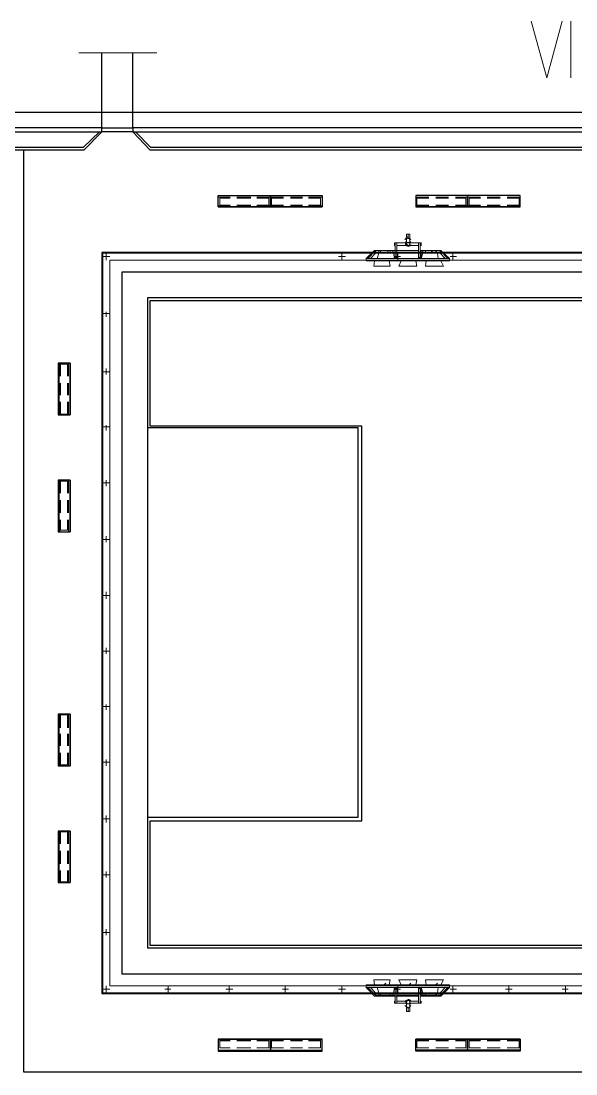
# Model space of a CAD drawing. Header units: millimetres. Extents: x 3240 to 3412, y 1366 to 1426.
# Drawn here: x 3311.437 to 3313.57, y 1410.349 to 1414.399 of the extents above; entities that cross this region are included whole.
import ezdxf

# ---------------------------------------------------------------- set-up
doc = ezdxf.new("R2010")
doc.units = ezdxf.units.MM

msp = doc.modelspace()

# ---------------------------------------------------------------- linework, layer by layer
at = {"color": 7, "linetype": 'Continuous', "lineweight": 5, "true_color": 0x000007}
for points in [[(3313.3982, 1414.3994), (3313.4578, 1414.1811), (3313.5173, 1414.3994)], [(3313.5504, 1414.3994), (3313.5504, 1414.1811), (3313.5504, 1414.1811)], [(3311.6583, 1414.277), (3311.9594, 1414.277), (3311.9594, 1414.277)], [(3312.1942, 1413.7213), (3312.2405, 1413.7213), (3312.2405, 1413.7213)], [(3312.2405, 1413.6915), (3312.2008, 1413.6915), (3312.2008, 1413.718), (3312.2405, 1413.718)], [(3312.267, 1413.7213), (3312.3199, 1413.7213), (3312.3199, 1413.7213)], [(3312.267, 1413.718), (3312.3199, 1413.718), (3312.3199, 1413.718)], [(3312.3431, 1413.7213), (3312.396, 1413.7213), (3312.396, 1413.7213)], [(3312.3894, 1413.718), (3312.3894, 1413.6915), (3312.3431, 1413.6915)], [(3312.3431, 1413.718), (3312.3894, 1413.718), (3312.3894, 1413.718)], [(3312.396, 1413.7213), (3312.4456, 1413.7213), (3312.4456, 1413.7213)], [(3312.4456, 1413.6915), (3312.3993, 1413.6915), (3312.3993, 1413.718), (3312.4456, 1413.718)], [(3312.4721, 1413.7213), (3312.5184, 1413.7213), (3312.5184, 1413.7213)], [(3312.4721, 1413.718), (3312.5184, 1413.718), (3312.5184, 1413.718)], [(3312.5415, 1413.7213), (3312.5945, 1413.7213), (3312.5945, 1413.7213)], [(3312.5878, 1413.718), (3312.5878, 1413.6915), (3312.5415, 1413.6915)], [(3312.5415, 1413.718), (3312.5878, 1413.718), (3312.5878, 1413.718)], [(3313.0046, 1413.7213), (3312.955, 1413.7213), (3312.955, 1413.7213)], [(3312.9583, 1413.718), (3312.9583, 1413.6915), (3313.0046, 1413.6915)], [(3313.0046, 1413.718), (3312.9583, 1413.718), (3312.9583, 1413.718)], [(3313.0807, 1413.7213), (3313.0311, 1413.7213), (3313.0311, 1413.7213)], [(3313.0807, 1413.718), (3313.0311, 1413.718), (3313.0311, 1413.718)], [(3313.1535, 1413.7213), (3313.1072, 1413.7213), (3313.1072, 1413.7213)], [(3313.1072, 1413.6915), (3313.1469, 1413.6915), (3313.1469, 1413.718), (3313.1072, 1413.718)], [(3313.2031, 1413.7213), (3313.1535, 1413.7213), (3313.1535, 1413.7213)], [(3313.1601, 1413.718), (3313.1601, 1413.6915), (3313.2031, 1413.6915)], [(3313.2031, 1413.718), (3313.1601, 1413.718), (3313.1601, 1413.718)], [(3313.2792, 1413.7213), (3313.2295, 1413.7213), (3313.2295, 1413.7213)], [(3313.2792, 1413.718), (3313.2295, 1413.718), (3313.2295, 1413.718)], [(3313.3552, 1413.7213), (3313.3056, 1413.7213), (3313.3056, 1413.7213)], [(3313.3056, 1413.6915), (3313.3519, 1413.6915), (3313.3519, 1413.718), (3313.3056, 1413.718)], [(3312.2405, 1413.6882), (3312.1942, 1413.6882), (3312.1942, 1413.6882)], [(3312.3199, 1413.6915), (3312.267, 1413.6915), (3312.267, 1413.6915)], [(3312.3199, 1413.6882), (3312.267, 1413.6882), (3312.267, 1413.6882)], [(3312.396, 1413.6882), (3312.3431, 1413.6882), (3312.3431, 1413.6882)], [(3312.4456, 1413.6882), (3312.396, 1413.6882), (3312.396, 1413.6882)], [(3312.5184, 1413.6915), (3312.4721, 1413.6915), (3312.4721, 1413.6915)], [(3312.5184, 1413.6882), (3312.4721, 1413.6882), (3312.4721, 1413.6882)], [(3312.5945, 1413.6882), (3312.5415, 1413.6882), (3312.5415, 1413.6882)], [(3312.955, 1413.6882), (3313.0046, 1413.6882), (3313.0046, 1413.6882)], [(3313.0311, 1413.6915), (3313.0807, 1413.6915), (3313.0807, 1413.6915)], [(3313.0311, 1413.6882), (3313.0807, 1413.6882), (3313.0807, 1413.6882)], [(3313.1072, 1413.6882), (3313.1535, 1413.6882), (3313.1535, 1413.6882)], [(3313.1535, 1413.6882), (3313.2031, 1413.6882), (3313.2031, 1413.6882)], [(3313.2295, 1413.6915), (3313.2792, 1413.6915), (3313.2792, 1413.6915)], [(3313.2295, 1413.6882), (3313.2792, 1413.6882), (3313.2792, 1413.6882)], [(3313.3056, 1413.6882), (3313.3552, 1413.6882), (3313.3552, 1413.6882)], [(3311.751, 1413.4931), (3311.7774, 1413.4931), (3311.7774, 1413.4931)], [(3311.7642, 1413.5063), (3311.7642, 1413.4798), (3311.7642, 1413.4798)], [(3311.7642, 1413.4931), (3311.7642, 1413.4964), (3311.7642, 1413.4964)], [(3312.6573, 1413.4931), (3312.6838, 1413.4931), (3312.6838, 1413.4931)], [(3312.6705, 1413.5063), (3312.6705, 1413.4798), (3312.6705, 1413.4798)], [(3312.8723, 1413.4931), (3312.8955, 1413.4931), (3312.8955, 1413.4931)], [(3312.8855, 1413.5063), (3312.8855, 1413.4798), (3312.8855, 1413.4798)], [(3312.8855, 1413.4931), (3312.8855, 1413.4964), (3312.8855, 1413.4964)], [(3313.0873, 1413.4931), (3313.1105, 1413.4931), (3313.1105, 1413.4931)], [(3313.0972, 1413.5063), (3313.0972, 1413.4798), (3313.0972, 1413.4798)], [(3311.7774, 1413.2747), (3311.751, 1413.2747), (3311.751, 1413.2747)], [(3311.7642, 1413.2814), (3311.7642, 1413.2615), (3311.7642, 1413.2615)], [(3311.5856, 1413.0829), (3311.5856, 1413.0333), (3311.5856, 1413.0333)], [(3311.6153, 1413.0333), (3311.6153, 1413.0796), (3311.5889, 1413.0796), (3311.5889, 1413.0333)], [(3311.6187, 1413.0333), (3311.6187, 1413.0829), (3311.6187, 1413.0829)], [(3311.7642, 1413.063), (3311.7642, 1413.0399), (3311.7642, 1413.0399)], [(3311.7774, 1413.0498), (3311.751, 1413.0498), (3311.751, 1413.0498)], [(3311.5856, 1413.0068), (3311.5856, 1412.9605), (3311.5856, 1412.9605)], [(3311.5889, 1413.0068), (3311.5889, 1412.9605), (3311.5889, 1412.9605)], [(3311.6153, 1412.9605), (3311.6153, 1413.0068), (3311.6153, 1413.0068)], [(3311.6187, 1412.9605), (3311.6187, 1413.0068), (3311.6187, 1413.0068)], [(3311.5856, 1412.934), (3311.5856, 1412.8844), (3311.5856, 1412.8844)], [(3311.5889, 1412.8877), (3311.6153, 1412.8877), (3311.6153, 1412.934)], [(3311.5889, 1412.934), (3311.5889, 1412.8877), (3311.5889, 1412.8877)], [(3311.6187, 1412.8844), (3311.6187, 1412.934), (3311.6187, 1412.934)], [(3311.7774, 1412.8381), (3311.751, 1412.8381), (3311.751, 1412.8381)], [(3311.7642, 1412.8447), (3311.7642, 1412.8249), (3311.7642, 1412.8249)], [(3311.5856, 1412.633), (3311.5856, 1412.5834), (3311.5856, 1412.5834)], [(3311.6153, 1412.5834), (3311.6153, 1412.6297), (3311.5889, 1412.6297), (3311.5889, 1412.5834)], [(3311.6187, 1412.5834), (3311.6187, 1412.633), (3311.6187, 1412.633)], [(3311.7774, 1412.6231), (3311.751, 1412.6231), (3311.751, 1412.6231)], [(3311.7642, 1412.633), (3311.7642, 1412.6099), (3311.7642, 1412.6099)], [(3311.5856, 1412.5569), (3311.5856, 1412.5073), (3311.5856, 1412.5073)], [(3311.5889, 1412.5569), (3311.5889, 1412.5073), (3311.5889, 1412.5073)], [(3311.6153, 1412.5073), (3311.6153, 1412.5569), (3311.6153, 1412.5569)], [(3311.6187, 1412.5073), (3311.6187, 1412.5569), (3311.6187, 1412.5569)], [(3311.5856, 1412.4809), (3311.5856, 1412.4346), (3311.5856, 1412.4346)], [(3311.5889, 1412.4412), (3311.6153, 1412.4412), (3311.6153, 1412.4809)], [(3311.5889, 1412.4809), (3311.5889, 1412.4412), (3311.5889, 1412.4412)], [(3311.6187, 1412.4346), (3311.6187, 1412.4809), (3311.6187, 1412.4809)], [(3311.7642, 1412.418), (3311.7642, 1412.3949), (3311.7642, 1412.3949)], [(3311.7774, 1412.4048), (3311.751, 1412.4048), (3311.751, 1412.4048)], [(3311.7642, 1412.4048), (3311.7642, 1412.4081), (3311.7642, 1412.4081)], [(3311.7774, 1412.1898), (3311.751, 1412.1898), (3311.751, 1412.1898)], [(3311.7642, 1412.203), (3311.7642, 1412.1765), (3311.7642, 1412.1765)], [(3311.7774, 1411.9748), (3311.751, 1411.9748), (3311.751, 1411.9748)], [(3311.7642, 1411.988), (3311.7642, 1411.9648), (3311.7642, 1411.9648)], [(3311.7642, 1411.7697), (3311.7642, 1411.7498), (3311.7642, 1411.7498)], [(3311.7642, 1411.7697), (3311.7642, 1411.7498), (3311.7642, 1411.7498)], [(3311.5856, 1411.7333), (3311.5856, 1411.6804), (3311.5856, 1411.6804)], [(3311.6153, 1411.6804), (3311.6153, 1411.73), (3311.5889, 1411.73), (3311.5889, 1411.6804)], [(3311.6187, 1411.6804), (3311.6187, 1411.7333), (3311.6187, 1411.7333)], [(3311.7774, 1411.7631), (3311.751, 1411.7631), (3311.751, 1411.7631)], [(3311.7774, 1411.7631), (3311.751, 1411.7631), (3311.751, 1411.7631)], [(3311.5856, 1411.6572), (3311.5856, 1411.6109), (3311.5856, 1411.6109)], [(3311.5889, 1411.6572), (3311.5889, 1411.6109), (3311.5889, 1411.6109)], [(3311.6153, 1411.6109), (3311.6153, 1411.6572), (3311.6153, 1411.6572)], [(3311.6187, 1411.6109), (3311.6187, 1411.6572), (3311.6187, 1411.6572)], [(3311.5856, 1411.5845), (3311.5856, 1411.5348), (3311.5856, 1411.5348)], [(3311.5889, 1411.5381), (3311.6153, 1411.5381), (3311.6153, 1411.5845)], [(3311.5889, 1411.5845), (3311.5889, 1411.5381), (3311.5889, 1411.5381)], [(3311.6187, 1411.5348), (3311.6187, 1411.5845), (3311.6187, 1411.5845)], [(3311.7774, 1411.5481), (3311.751, 1411.5481), (3311.751, 1411.5481)], [(3311.7642, 1411.558), (3311.7642, 1411.5348), (3311.7642, 1411.5348)], [(3311.7774, 1411.3298), (3311.751, 1411.3298), (3311.751, 1411.3298)], [(3311.7642, 1411.343), (3311.7642, 1411.3165), (3311.7642, 1411.3165)], [(3311.5856, 1411.2834), (3311.5856, 1411.2338), (3311.5856, 1411.2338)], [(3311.6153, 1411.2338), (3311.6153, 1411.2801), (3311.5889, 1411.2801), (3311.5889, 1411.2338)], [(3311.6187, 1411.2338), (3311.6187, 1411.2834), (3311.6187, 1411.2834)], [(3311.5856, 1411.2074), (3311.5856, 1411.1577), (3311.5856, 1411.1577)], [(3311.5889, 1411.2074), (3311.5889, 1411.1577), (3311.5889, 1411.1577)], [(3311.6153, 1411.1577), (3311.6153, 1411.2074), (3311.6153, 1411.2074)], [(3311.6187, 1411.1577), (3311.6187, 1411.2074), (3311.6187, 1411.2074)], [(3311.5856, 1411.1313), (3311.5856, 1411.085), (3311.5856, 1411.085)], [(3311.5889, 1411.0883), (3311.6153, 1411.0883), (3311.6153, 1411.1313)], [(3311.5889, 1411.1313), (3311.5889, 1411.0883), (3311.5889, 1411.0883)], [(3311.6187, 1411.085), (3311.6187, 1411.1313), (3311.6187, 1411.1313)], [(3311.7642, 1411.128), (3311.7642, 1411.1048), (3311.7642, 1411.1048)], [(3311.7774, 1411.1147), (3311.751, 1411.1147), (3311.751, 1411.1147)], [(3311.7774, 1410.8931), (3311.751, 1410.8931), (3311.751, 1410.8931)], [(3311.7642, 1410.9064), (3311.7642, 1410.8832), (3311.7642, 1410.8832)], [(3311.751, 1410.6748), (3311.7774, 1410.6748), (3311.7774, 1410.6748)], [(3311.7642, 1410.6616), (3311.7642, 1410.688), (3311.7642, 1410.688)], [(3311.9891, 1410.6748), (3312.0123, 1410.6748), (3312.0123, 1410.6748)], [(3312.0024, 1410.6616), (3312.0024, 1410.688), (3312.0024, 1410.688)], [(3312.224, 1410.6748), (3312.2504, 1410.6748), (3312.2504, 1410.6748)], [(3312.2372, 1410.6616), (3312.2372, 1410.688), (3312.2372, 1410.688)], [(3312.4423, 1410.6748), (3312.4654, 1410.6748), (3312.4654, 1410.6748)], [(3312.4522, 1410.6616), (3312.4522, 1410.688), (3312.4522, 1410.688)], [(3312.6573, 1410.6748), (3312.6838, 1410.6748), (3312.6838, 1410.6748)], [(3312.6705, 1410.6616), (3312.6705, 1410.688), (3312.6705, 1410.688)], [(3312.8723, 1410.6748), (3312.8955, 1410.6748), (3312.8955, 1410.6748)], [(3312.8855, 1410.6616), (3312.8855, 1410.688), (3312.8855, 1410.688)], [(3313.0873, 1410.6748), (3313.1105, 1410.6748), (3313.1105, 1410.6748)], [(3313.0972, 1410.6616), (3313.0972, 1410.688), (3313.0972, 1410.688)], [(3313.299, 1410.6748), (3313.3255, 1410.6748), (3313.3255, 1410.6748)], [(3313.3122, 1410.6616), (3313.3122, 1410.688), (3313.3122, 1410.688)], [(3313.5173, 1410.6748), (3313.5405, 1410.6748), (3313.5405, 1410.6748)], [(3313.5306, 1410.6748), (3313.5273, 1410.6748), (3313.5273, 1410.6748)], [(3313.5306, 1410.6616), (3313.5306, 1410.688), (3313.5306, 1410.688)], [(3312.2405, 1410.4796), (3312.1942, 1410.4796), (3312.1942, 1410.4796)], [(3312.2405, 1410.4763), (3312.2008, 1410.4763), (3312.2008, 1410.4499), (3312.2405, 1410.4499)], [(3312.3199, 1410.4796), (3312.267, 1410.4796), (3312.267, 1410.4796)], [(3312.3199, 1410.4763), (3312.267, 1410.4763), (3312.267, 1410.4763)], [(3312.396, 1410.4796), (3312.3431, 1410.4796), (3312.3431, 1410.4796)], [(3312.3894, 1410.4499), (3312.3894, 1410.4763), (3312.3431, 1410.4763)], [(3312.4456, 1410.4796), (3312.396, 1410.4796), (3312.396, 1410.4796)], [(3312.4456, 1410.4763), (3312.3993, 1410.4763), (3312.3993, 1410.4499), (3312.4456, 1410.4499)], [(3312.5184, 1410.4796), (3312.4721, 1410.4796), (3312.4721, 1410.4796)], [(3312.5184, 1410.4763), (3312.4721, 1410.4763), (3312.4721, 1410.4763)], [(3312.5945, 1410.4796), (3312.5415, 1410.4796), (3312.5415, 1410.4796)], [(3312.5878, 1410.4499), (3312.5878, 1410.4763), (3312.5415, 1410.4763)], [(3312.955, 1410.4796), (3313.0046, 1410.4796), (3313.0046, 1410.4796)], [(3312.9583, 1410.4499), (3312.9583, 1410.4763), (3313.0046, 1410.4763)], [(3313.0311, 1410.4796), (3313.0807, 1410.4796), (3313.0807, 1410.4796)], [(3313.0311, 1410.4763), (3313.0807, 1410.4763), (3313.0807, 1410.4763)], [(3313.1072, 1410.4796), (3313.1535, 1410.4796), (3313.1535, 1410.4796)], [(3313.1072, 1410.4763), (3313.1469, 1410.4763), (3313.1469, 1410.4499), (3313.1072, 1410.4499)], [(3313.1535, 1410.4796), (3313.2031, 1410.4796), (3313.2031, 1410.4796)], [(3313.1601, 1410.4499), (3313.1601, 1410.4763), (3313.2031, 1410.4763)], [(3313.2295, 1410.4796), (3313.2792, 1410.4796), (3313.2792, 1410.4796)], [(3313.2295, 1410.4763), (3313.2792, 1410.4763), (3313.2792, 1410.4763)], [(3313.3056, 1410.4796), (3313.3552, 1410.4796), (3313.3552, 1410.4796)], [(3313.3056, 1410.4763), (3313.3519, 1410.4763), (3313.3519, 1410.4499), (3313.3056, 1410.4499)], [(3312.1942, 1410.44), (3312.2405, 1410.44), (3312.2405, 1410.44)], [(3312.267, 1410.4499), (3312.3199, 1410.4499), (3312.3199, 1410.4499)], [(3312.267, 1410.44), (3312.3199, 1410.44), (3312.3199, 1410.44)], [(3312.3431, 1410.4499), (3312.3894, 1410.4499), (3312.3894, 1410.4499)], [(3312.3431, 1410.44), (3312.396, 1410.44), (3312.396, 1410.44)], [(3312.396, 1410.44), (3312.4456, 1410.44), (3312.4456, 1410.44)], [(3312.4721, 1410.4499), (3312.5184, 1410.4499), (3312.5184, 1410.4499)], [(3312.4721, 1410.44), (3312.5184, 1410.44), (3312.5184, 1410.44)], [(3312.5415, 1410.4499), (3312.5878, 1410.4499), (3312.5878, 1410.4499)], [(3312.5415, 1410.44), (3312.5945, 1410.44), (3312.5945, 1410.44)], [(3313.0046, 1410.44), (3312.955, 1410.44), (3312.955, 1410.44)], [(3313.0046, 1410.4499), (3312.9583, 1410.4499), (3312.9583, 1410.4499)], [(3313.0807, 1410.4499), (3313.0311, 1410.4499), (3313.0311, 1410.4499)], [(3313.0807, 1410.44), (3313.0311, 1410.44), (3313.0311, 1410.44)], [(3313.1535, 1410.44), (3313.1072, 1410.44), (3313.1072, 1410.44)], [(3313.2031, 1410.44), (3313.1535, 1410.44), (3313.1535, 1410.44)], [(3313.2031, 1410.4499), (3313.1601, 1410.4499), (3313.1601, 1410.4499)], [(3313.2792, 1410.4499), (3313.2295, 1410.4499), (3313.2295, 1410.4499)], [(3313.2792, 1410.44), (3313.2295, 1410.44), (3313.2295, 1410.44)], [(3313.3552, 1410.44), (3313.3056, 1410.44), (3313.3056, 1410.44)]]:
    msp.add_lwpolyline(points, dxfattribs=at)
at = {"color": 7, "linetype": 'Continuous', "lineweight": -2, "true_color": 0x000007}
for points in [[(3311.7477, 1413.9892), (3311.7477, 1414.277), (3311.7477, 1414.277)], [(3311.7477, 1413.9892), (3311.8667, 1413.9892), (3311.8667, 1414.277)], [(3311.278, 1413.9727), (3311.7477, 1413.9727), (3311.7477, 1413.9892), (3311.278, 1413.9892)], [(3311.7477, 1413.9727), (3311.6782, 1413.9032), (3311.278, 1413.9032)], [(3311.7377, 1413.9727), (3311.6749, 1413.9131), (3311.278, 1413.9131)], [(3311.8667, 1413.9727), (3311.7477, 1413.9727), (3311.7477, 1413.9727)], [(3316.4844, 1413.9727), (3316.4183, 1413.9032), (3311.9329, 1413.9032), (3311.8667, 1413.9727)], [(3316.4712, 1413.9727), (3316.4116, 1413.9131), (3311.9362, 1413.9131), (3311.8767, 1413.9727)], [(3311.4466, 1413.9032), (3311.4466, 1410.3573), (3316.9045, 1410.3573), (3316.9045, 1413.9032)], [(3312.1942, 1413.7279), (3312.396, 1413.7279), (3312.396, 1413.7279)], [(3312.396, 1413.7279), (3312.5945, 1413.7279), (3312.5945, 1413.7279)], [(3313.1535, 1413.7279), (3312.955, 1413.7279), (3312.955, 1413.7279)], [(3313.3552, 1413.7279), (3313.1535, 1413.7279), (3313.1535, 1413.7279)], [(3312.1942, 1413.6849), (3312.396, 1413.6849), (3312.396, 1413.6849)], [(3312.396, 1413.6849), (3312.5945, 1413.6849), (3312.5945, 1413.6849)], [(3313.1535, 1413.6849), (3312.955, 1413.6849), (3312.955, 1413.6849)], [(3313.3552, 1413.6849), (3313.1535, 1413.6849), (3313.1535, 1413.6849)], [(3314.169, 1410.8435), (3311.9329, 1410.8435), (3311.9329, 1411.3231), (3312.7466, 1411.3231), (3312.7466, 1412.8414), (3311.9329, 1412.8414), (3311.9329, 1413.3244), (3314.169, 1413.3244), (3314.169, 1412.1038)], [(3311.5823, 1413.0829), (3311.5823, 1412.8844), (3311.5823, 1412.8844)], [(3311.6253, 1413.0829), (3311.6253, 1412.8844), (3311.6253, 1412.8844)], [(3311.923, 1411.3364), (3312.7334, 1411.3364), (3312.7334, 1412.8348), (3311.923, 1412.8348)], [(3311.5823, 1412.633), (3311.5823, 1412.4346), (3311.5823, 1412.4346)], [(3311.6253, 1412.633), (3311.6253, 1412.4346), (3311.6253, 1412.4346)], [(3311.5823, 1411.7333), (3311.5823, 1411.5348), (3311.5823, 1411.5348)], [(3311.6253, 1411.7333), (3311.6253, 1411.5348), (3311.6253, 1411.5348)], [(3311.5823, 1411.2834), (3311.5823, 1411.085), (3311.5823, 1411.085)], [(3311.6253, 1411.2834), (3311.6253, 1411.085), (3311.6253, 1411.085)], [(3311.7642, 1410.8931), (3311.7642, 1410.8964), (3311.7642, 1410.8964)], [(3312.0024, 1410.6748), (3311.999, 1410.6748), (3311.999, 1410.6748)], [(3312.1942, 1410.483), (3312.396, 1410.483), (3312.396, 1410.483)], [(3312.396, 1410.483), (3312.5945, 1410.483), (3312.5945, 1410.483)], [(3313.1535, 1410.483), (3312.955, 1410.483), (3312.955, 1410.483)], [(3313.3552, 1410.483), (3313.1535, 1410.483), (3313.1535, 1410.483)], [(3312.1942, 1410.44), (3312.396, 1410.44), (3312.396, 1410.44)], [(3312.396, 1410.44), (3312.5945, 1410.44), (3312.5945, 1410.44)], [(3313.1535, 1410.44), (3312.955, 1410.44), (3312.955, 1410.44)], [(3313.3552, 1410.44), (3313.1535, 1410.44), (3313.1535, 1410.44)]]:
    msp.add_lwpolyline(points, dxfattribs=at)
for points in [[(3309.1709, 1414.0488), (3319.177, 1414.0488), (3319.177, 1404.0493), (3309.1709, 1404.0493)], [(3316.4844, 1413.9727), (3316.4844, 1413.9892), (3311.8667, 1413.9892), (3311.8667, 1413.9727)], [(3312.1942, 1413.7279), (3312.396, 1413.7279), (3312.396, 1413.6849), (3312.1942, 1413.6849)], [(3312.396, 1413.7279), (3312.5945, 1413.7279), (3312.5945, 1413.6849), (3312.396, 1413.6849)], [(3313.1535, 1413.7279), (3312.955, 1413.7279), (3312.955, 1413.6849), (3313.1535, 1413.6849)], [(3313.3552, 1413.7279), (3313.1535, 1413.7279), (3313.1535, 1413.6849), (3313.3552, 1413.6849)], [(3311.7477, 1410.6583), (3316.6035, 1410.6583), (3316.6035, 1413.5096), (3311.7477, 1413.5096)], [(3312.6705, 1413.4931), (3312.6705, 1413.4931)], [(3313.0972, 1413.4931), (3313.0972, 1413.4931)], [(3316.5274, 1413.4335), (3311.8237, 1413.4335), (3311.8237, 1410.7343), (3316.5274, 1410.7343)], [(3316.5274, 1413.4335), (3311.8237, 1413.4335), (3311.8237, 1410.7343), (3316.5274, 1410.7343)], [(3316.4249, 1413.3343), (3311.923, 1413.3343), (3311.923, 1410.8336), (3316.4249, 1410.8336)], [(3311.7642, 1413.2747), (3311.7642, 1413.2747)], [(3311.579, 1413.0829), (3311.579, 1412.8844), (3311.6253, 1412.8844), (3311.6253, 1413.0829)], [(3311.7642, 1412.8381), (3311.7642, 1412.8381)], [(3311.579, 1412.633), (3311.579, 1412.4346), (3311.6253, 1412.4346), (3311.6253, 1412.633)], [(3311.7642, 1412.6231), (3311.7642, 1412.6231)], [(3311.7642, 1412.1898), (3311.7642, 1412.1898)], [(3311.7642, 1411.9748), (3311.7642, 1411.9748)], [(3311.579, 1411.7333), (3311.579, 1411.5348), (3311.6253, 1411.5348), (3311.6253, 1411.7333)], [(3311.7642, 1411.5481), (3311.7642, 1411.5481)], [(3311.7642, 1411.3298), (3311.7642, 1411.3298)], [(3311.579, 1411.2834), (3311.579, 1411.085), (3311.6253, 1411.085), (3311.6253, 1411.2834)], [(3312.4522, 1410.6748), (3312.4522, 1410.6748)], [(3312.6705, 1410.6748), (3312.6705, 1410.6748)], [(3313.0972, 1410.6748), (3313.0972, 1410.6748)], [(3313.3122, 1410.6748), (3313.3122, 1410.6748)], [(3312.1942, 1410.4366), (3312.396, 1410.4366), (3312.396, 1410.483), (3312.1942, 1410.483)], [(3312.396, 1410.4366), (3312.5945, 1410.4366), (3312.5945, 1410.483), (3312.396, 1410.483)], [(3313.1535, 1410.4366), (3312.955, 1410.4366), (3312.955, 1410.483), (3313.1535, 1410.483)], [(3313.3552, 1410.4366), (3313.1535, 1410.4366), (3313.1535, 1410.483), (3313.3552, 1410.483)]]:
    msp.add_lwpolyline(points, close=True, dxfattribs=at)
at = {"color": 7, "linetype": 'Continuous', "lineweight": 13, "true_color": 0x000007}
for points in [[(3312.9252, 1413.5625), (3312.9352, 1413.5592), (3312.9252, 1413.5658), (3312.9252, 1413.5791), (3312.9252, 1413.5658), (3312.9219, 1413.5691), (3312.912, 1413.5592)], [(3312.9318, 1413.5625), (3312.9318, 1413.546), (3312.9186, 1413.546), (3312.9186, 1413.5625), (3312.9186, 1413.5791), (3312.9318, 1413.5791)], [(3312.8194, 1413.5063), (3312.8128, 1413.5063), (3312.8128, 1413.5162), (3312.8194, 1413.5162)], [(3312.8657, 1413.5063), (3312.8558, 1413.5063), (3312.8558, 1413.5162), (3312.8657, 1413.5162)], [(3312.9914, 1413.5063), (3312.9815, 1413.5063), (3312.9815, 1413.5162), (3312.9914, 1413.5162)], [(3313.0344, 1413.5063), (3313.0311, 1413.5063), (3313.0311, 1413.5162), (3313.0344, 1413.5162)], [(3312.8558, 1413.4567), (3312.7929, 1413.4567), (3312.7962, 1413.4765), (3312.8525, 1413.4765)], [(3312.8062, 1413.4765), (3312.7995, 1413.4765), (3312.7995, 1413.4798), (3312.8062, 1413.4798)], [(3312.8492, 1413.4765), (3312.8425, 1413.4765), (3312.8425, 1413.4798), (3312.8492, 1413.4798)], [(3312.9583, 1413.4567), (3312.8888, 1413.4567), (3312.8988, 1413.4765), (3312.955, 1413.4765)], [(3312.9021, 1413.4765), (3312.8988, 1413.4765), (3312.8988, 1413.4798), (3312.9021, 1413.4798)], [(3312.9484, 1413.4765), (3312.9451, 1413.4765), (3312.9451, 1413.4798), (3312.9484, 1413.4798)], [(3313.0609, 1413.4567), (3312.9914, 1413.4567), (3312.9947, 1413.4765), (3313.0509, 1413.4765)], [(3313.0046, 1413.4765), (3313.0013, 1413.4765), (3313.0013, 1413.4798), (3313.0046, 1413.4798)], [(3313.0476, 1413.4765), (3313.041, 1413.4765), (3313.041, 1413.4798), (3313.0476, 1413.4798)], [(3312.8558, 1410.7112), (3312.7929, 1410.7112), (3312.7962, 1410.6913), (3312.8525, 1410.6913)], [(3312.8062, 1410.6913), (3312.7995, 1410.6913), (3312.7995, 1410.688), (3312.8062, 1410.688)], [(3312.8492, 1410.6913), (3312.8425, 1410.6913), (3312.8425, 1410.688), (3312.8492, 1410.688)], [(3312.9583, 1410.7112), (3312.8888, 1410.7112), (3312.8988, 1410.6913), (3312.955, 1410.6913)], [(3312.9021, 1410.6913), (3312.8988, 1410.6913), (3312.8988, 1410.688), (3312.9021, 1410.688)], [(3312.9484, 1410.6913), (3312.9451, 1410.6913), (3312.9451, 1410.688), (3312.9484, 1410.688)], [(3313.0609, 1410.7112), (3312.9914, 1410.7112), (3312.9947, 1410.6913), (3313.0509, 1410.6913)], [(3313.0046, 1410.6913), (3313.0013, 1410.6913), (3313.0013, 1410.688), (3313.0046, 1410.688)], [(3313.0476, 1410.6913), (3313.041, 1410.6913), (3313.041, 1410.688), (3313.0476, 1410.688)], [(3312.8194, 1410.6616), (3312.8128, 1410.6616), (3312.8128, 1410.6517), (3312.8194, 1410.6517)], [(3312.8657, 1410.6616), (3312.8558, 1410.6616), (3312.8558, 1410.6517), (3312.8657, 1410.6517)], [(3312.9914, 1410.6616), (3312.9815, 1410.6616), (3312.9815, 1410.6517), (3312.9914, 1410.6517)], [(3313.0344, 1410.6616), (3313.0311, 1410.6616), (3313.0311, 1410.6517), (3313.0344, 1410.6517)], [(3312.9318, 1410.6053), (3312.9318, 1410.6186), (3312.9186, 1410.6186), (3312.9186, 1410.6053), (3312.9186, 1410.5888), (3312.9318, 1410.5888)]]:
    msp.add_lwpolyline(points, close=True, dxfattribs=at)
for points in [[(3312.9252, 1413.5658), (3312.9219, 1413.5691), (3312.9219, 1413.5691), (3312.9219, 1413.5691)], [(3312.7632, 1413.4864), (3312.7962, 1413.5162), (3312.9649, 1413.5162)], [(3312.7995, 1413.5162), (3312.7698, 1413.4864), (3312.8756, 1413.4864)], [(3312.7995, 1413.5162), (3312.7995, 1413.5063), (3312.7797, 1413.4864)], [(3312.8756, 1413.5162), (3312.7995, 1413.5162), (3312.7995, 1413.5162)], [(3312.8756, 1413.5361), (3312.8723, 1413.5361), (3312.8723, 1413.546), (3312.9186, 1413.546)], [(3312.8756, 1413.546), (3312.8756, 1413.4897), (3312.8822, 1413.4897), (3312.8822, 1413.546)], [(3312.8756, 1413.5162), (3312.8756, 1413.4997), (3312.8756, 1413.4997)], [(3312.8756, 1413.4864), (3312.8756, 1413.5162), (3312.8756, 1413.5162)], [(3312.9186, 1413.5361), (3312.8822, 1413.5361), (3312.8822, 1413.5361)], [(3312.9649, 1413.5162), (3312.8822, 1413.5162), (3312.8822, 1413.5162)], [(3312.8822, 1413.4864), (3312.8822, 1413.5162), (3312.8822, 1413.4997)], [(3312.9715, 1413.5361), (3312.9748, 1413.5361), (3312.9748, 1413.546), (3312.9285, 1413.546)], [(3312.9285, 1413.5361), (3312.9649, 1413.5361), (3312.9649, 1413.5361)], [(3312.9715, 1413.546), (3312.9715, 1413.4897), (3312.9649, 1413.4897), (3312.9649, 1413.546)], [(3312.9649, 1413.4864), (3312.9649, 1413.5162), (3312.9649, 1413.4997)], [(3312.9715, 1413.5162), (3313.0509, 1413.5162), (3313.084, 1413.4864)], [(3313.0476, 1413.5162), (3312.9748, 1413.5162), (3312.9748, 1413.5162)], [(3312.9748, 1413.5162), (3312.9748, 1413.4997), (3312.9748, 1413.4997)], [(3312.9748, 1413.4864), (3312.9748, 1413.5162), (3312.9748, 1413.5162)], [(3312.9748, 1413.4864), (3313.0774, 1413.4864), (3313.0476, 1413.5162)], [(3313.0476, 1413.5162), (3313.0476, 1413.5063), (3313.0675, 1413.4864)], [(3312.7995, 1413.4765), (3312.7632, 1413.4765), (3312.7632, 1413.4864), (3313.084, 1413.4864), (3313.084, 1413.4765), (3313.0476, 1413.4765)], [(3312.7995, 1413.5063), (3312.8128, 1413.5063), (3312.8128, 1413.5063)], [(3312.8062, 1413.4864), (3312.8128, 1413.5063), (3312.869, 1413.5063), (3312.8723, 1413.4864)], [(3312.8425, 1413.4765), (3312.8062, 1413.4765), (3312.8062, 1413.4765)], [(3312.8194, 1413.5063), (3312.8558, 1413.5063), (3312.8558, 1413.5063)], [(3312.8988, 1413.4765), (3312.8492, 1413.4765), (3312.8492, 1413.4765)], [(3312.8657, 1413.5063), (3312.8756, 1413.5063), (3312.8756, 1413.5063)], [(3312.8822, 1413.5063), (3312.8988, 1413.5063), (3312.8988, 1413.5063)], [(3312.8822, 1413.4864), (3312.9649, 1413.4864), (3312.9649, 1413.4864)], [(3312.9451, 1413.4765), (3312.9021, 1413.4765), (3312.9021, 1413.4765)], [(3312.9484, 1413.5063), (3312.9649, 1413.5063), (3312.9649, 1413.5063)], [(3313.0013, 1413.4765), (3312.9484, 1413.4765), (3312.9484, 1413.4765)], [(3312.9748, 1413.5063), (3313.0311, 1413.5063), (3313.0311, 1413.5063)], [(3312.9748, 1413.4864), (3312.9815, 1413.5063), (3313.0377, 1413.5063), (3313.041, 1413.4864)], [(3313.041, 1413.4765), (3313.0046, 1413.4765), (3313.0046, 1413.4765)], [(3313.0344, 1413.5063), (3313.0476, 1413.5063), (3313.0476, 1413.5063)], [(3312.7995, 1410.6913), (3312.7632, 1410.6913), (3312.7632, 1410.6814), (3313.084, 1410.6814), (3313.084, 1410.6913), (3313.0476, 1410.6913)], [(3312.7632, 1410.6814), (3312.7962, 1410.6483), (3312.9649, 1410.6483)], [(3312.7995, 1410.6517), (3312.7698, 1410.6814), (3312.8756, 1410.6814)], [(3312.7995, 1410.6517), (3312.7995, 1410.6616), (3312.7797, 1410.6814)], [(3312.8425, 1410.6913), (3312.8062, 1410.6913), (3312.8062, 1410.6913)], [(3312.8062, 1410.6814), (3312.8128, 1410.6616), (3312.869, 1410.6616), (3312.8723, 1410.6814)], [(3312.8988, 1410.6913), (3312.8492, 1410.6913), (3312.8492, 1410.6913)], [(3312.8756, 1410.6814), (3312.8756, 1410.6517), (3312.8756, 1410.6517)], [(3312.8756, 1410.6219), (3312.8756, 1410.6781), (3312.8822, 1410.6781), (3312.8822, 1410.6219)], [(3312.8822, 1410.6814), (3312.8822, 1410.6517), (3312.8822, 1410.6715)], [(3312.8822, 1410.6814), (3312.9649, 1410.6814), (3312.9649, 1410.6814)], [(3312.9451, 1410.6913), (3312.9021, 1410.6913), (3312.9021, 1410.6913)], [(3313.0013, 1410.6913), (3312.9484, 1410.6913), (3312.9484, 1410.6913)], [(3312.9649, 1410.6814), (3312.9649, 1410.6517), (3312.9649, 1410.6715)], [(3312.9715, 1410.6219), (3312.9715, 1410.6781), (3312.9649, 1410.6781), (3312.9649, 1410.6219)], [(3312.9715, 1410.6483), (3313.0509, 1410.6483), (3313.084, 1410.6814)], [(3312.9748, 1410.6814), (3312.9748, 1410.6517), (3312.9748, 1410.6517)], [(3312.9748, 1410.6814), (3313.0774, 1410.6814), (3313.0476, 1410.6517)], [(3312.9748, 1410.6814), (3312.9815, 1410.6616), (3313.0377, 1410.6616), (3313.041, 1410.6814)], [(3313.041, 1410.6913), (3313.0046, 1410.6913), (3313.0046, 1410.6913)], [(3313.0476, 1410.6517), (3313.0476, 1410.6616), (3313.0675, 1410.6814)], [(3312.7995, 1410.6616), (3312.8128, 1410.6616), (3312.8128, 1410.6616)], [(3312.8756, 1410.6517), (3312.7995, 1410.6517), (3312.7995, 1410.6517)], [(3312.8194, 1410.6616), (3312.8558, 1410.6616), (3312.8558, 1410.6616)], [(3312.8657, 1410.6616), (3312.8756, 1410.6616), (3312.8756, 1410.6616)], [(3312.8756, 1410.6517), (3312.8756, 1410.6715), (3312.8756, 1410.6715)], [(3312.8822, 1410.6616), (3312.8988, 1410.6616), (3312.8988, 1410.6616)], [(3312.9649, 1410.6517), (3312.8822, 1410.6517), (3312.8822, 1410.6517)], [(3312.9484, 1410.6616), (3312.9649, 1410.6616), (3312.9649, 1410.6616)], [(3312.9748, 1410.6517), (3312.9748, 1410.6715), (3312.9748, 1410.6715)], [(3312.9748, 1410.6616), (3313.0311, 1410.6616), (3313.0311, 1410.6616)], [(3313.0476, 1410.6517), (3312.9748, 1410.6517), (3312.9748, 1410.6517)], [(3313.0344, 1410.6616), (3313.0476, 1410.6616), (3313.0476, 1410.6616)], [(3312.8756, 1410.6285), (3312.8723, 1410.6285), (3312.8723, 1410.6219), (3312.9186, 1410.6219)], [(3312.9186, 1410.6285), (3312.8822, 1410.6285), (3312.8822, 1410.6285)], [(3312.9252, 1410.602), (3312.912, 1410.612), (3312.9252, 1410.602), (3312.9352, 1410.612), (3312.9252, 1410.602), (3312.9252, 1410.5888), (3312.9252, 1410.602), (3312.9219, 1410.6053)], [(3312.9252, 1410.602), (3312.9219, 1410.6053), (3312.9219, 1410.6053), (3312.9219, 1410.6053)], [(3312.9285, 1410.6285), (3312.9649, 1410.6285), (3312.9649, 1410.6285)], [(3312.9715, 1410.6285), (3312.9748, 1410.6285), (3312.9748, 1410.6219), (3312.9285, 1410.6219)]]:
    msp.add_lwpolyline(points, dxfattribs=at)
at = {"color": 7, "linetype": 'Continuous', "lineweight": 5, "true_color": 0x000007}
for points in [[(3314.5758, 1413.4798), (3311.7774, 1413.4798), (3311.7774, 1410.688), (3314.5758, 1410.688), (3314.5758, 1410.6616), (3311.751, 1410.6616), (3311.751, 1413.5063), (3314.5758, 1413.5063)], [(3311.7642, 1413.0498), (3311.7642, 1413.0498)], [(3311.7642, 1411.7631), (3311.7642, 1411.7631)], [(3311.7642, 1411.7631), (3311.7642, 1411.7631)], [(3311.7642, 1411.1147), (3311.7642, 1411.1147)], [(3311.7642, 1410.6748), (3311.7642, 1410.6748)], [(3312.2372, 1410.6748), (3312.2372, 1410.6748)], [(3312.8855, 1410.6748), (3312.8855, 1410.6748)]]:
    msp.add_lwpolyline(points, close=True, dxfattribs=at)
at = {"color": 7, "linetype": 'Continuous', "lineweight": 13, "true_color": 0x000007}
for points, knots in [([(3312.9186, 1413.5526), (3312.9153, 1413.5493), (3312.9153, 1413.5427), (3312.9153, 1413.5394), (3312.9153, 1413.5394), (3312.9186, 1413.5361), (3312.9219, 1413.5327), (3312.9252, 1413.5327), (3312.9252, 1413.5327), (3312.9285, 1413.5327), (3312.9352, 1413.5361), (3312.9352, 1413.5394)], [0, 0, 0, 0, 0.083333, 0.083333, 0.083333, 0.083334, 0.166667, 0.166667, 0.166667, 0.166668, 1, 1, 1, 1]), ([(3312.9318, 1413.5427), (3312.9318, 1413.546), (3312.9285, 1413.5493), (3312.9252, 1413.5493), (3312.9252, 1413.5493), (3312.9219, 1413.5493), (3312.9186, 1413.546), (3312.9186, 1413.5427), (3312.9186, 1413.5427), (3312.9186, 1413.5394), (3312.9219, 1413.5361), (3312.9252, 1413.5361), (3312.9252, 1413.5361), (3312.9285, 1413.5361), (3312.9318, 1413.5394), (3312.9318, 1413.5427)], [0, 0, 0, 0, 0.0625, 0.0625, 0.0625, 0.062501, 0.125, 0.125, 0.125, 0.125001, 0.1875, 0.1875, 0.1875, 0.187501, 1, 1, 1, 1]), ([(3312.9219, 1413.5394), (3312.9219, 1413.5361), (3312.9252, 1413.5361), (3312.9252, 1413.5361), (3312.9252, 1413.5361), (3312.9285, 1413.5361), (3312.9285, 1413.5361), (3312.9318, 1413.5394)], [0, 0, 0, 0, 0.125, 0.125, 0.125, 0.125001, 1, 1, 1, 1]), ([(3312.9352, 1410.6285), (3312.9352, 1410.6351), (3312.9285, 1410.6351), (3312.9252, 1410.6351), (3312.9252, 1410.6351), (3312.9219, 1410.6351), (3312.9186, 1410.6318), (3312.9153, 1410.6285), (3312.9153, 1410.6285), (3312.9153, 1410.6252), (3312.9153, 1410.6186), (3312.9186, 1410.6186)], [0, 0, 0, 0, 0.083333, 0.083333, 0.083333, 0.083334, 0.166667, 0.166667, 0.166667, 0.166668, 1, 1, 1, 1]), ([(3312.9318, 1410.6252), (3312.9318, 1410.6285), (3312.9285, 1410.6318), (3312.9252, 1410.6318), (3312.9252, 1410.6318), (3312.9219, 1410.6318), (3312.9186, 1410.6285), (3312.9186, 1410.6252), (3312.9186, 1410.6252), (3312.9186, 1410.6219), (3312.9219, 1410.6186), (3312.9252, 1410.6186), (3312.9252, 1410.6186), (3312.9285, 1410.6186), (3312.9318, 1410.6219), (3312.9318, 1410.6252)], [0, 0, 0, 0, 0.0625, 0.0625, 0.0625, 0.062501, 0.125, 0.125, 0.125, 0.125001, 0.1875, 0.1875, 0.1875, 0.187501, 1, 1, 1, 1]), ([(3312.9318, 1410.6285), (3312.9285, 1410.6318), (3312.9285, 1410.6318), (3312.9252, 1410.6318), (3312.9252, 1410.6318), (3312.9252, 1410.6318), (3312.9219, 1410.6318), (3312.9219, 1410.6285)], [0, 0, 0, 0, 0.125, 0.125, 0.125, 0.125001, 1, 1, 1, 1])]:
    msp.add_open_spline(points, degree=3, knots=knots, dxfattribs=at)
for points in [[(3312.9219, 1413.5493), (3312.9219, 1413.546), (3312.9219, 1413.546), (3312.9219, 1413.546)], [(3312.9318, 1413.546), (3312.9318, 1413.546), (3312.9318, 1413.546), (3312.9285, 1413.5493)], [(3312.9352, 1413.546), (3312.9352, 1413.5493), (3312.9352, 1413.5493), (3312.9318, 1413.5526)], [(3312.8492, 1413.5096), (3312.8492, 1413.5129), (3312.8458, 1413.5162), (3312.8425, 1413.5162)], [(3313.0212, 1413.5096), (3313.0179, 1413.5129), (3313.0145, 1413.5162), (3313.0112, 1413.5162)], [(3312.8392, 1413.4765), (3312.8359, 1413.4798), (3312.8326, 1413.4798), (3312.8293, 1413.4798)], [(3312.9352, 1413.4765), (3312.9318, 1413.4798), (3312.9285, 1413.4798), (3312.9252, 1413.4798)], [(3313.0377, 1413.4765), (3313.0344, 1413.4798), (3313.0311, 1413.4798), (3313.0278, 1413.4798)], [(3312.8293, 1410.6913), (3312.8326, 1410.6913), (3312.8359, 1410.6947), (3312.8392, 1410.698)], [(3312.9252, 1410.6913), (3312.9285, 1410.6913), (3312.9318, 1410.6947), (3312.9352, 1410.698)], [(3313.0278, 1410.6913), (3313.0311, 1410.6913), (3313.0344, 1410.6947), (3313.0377, 1410.698)], [(3312.8425, 1410.6583), (3312.8458, 1410.6583), (3312.8492, 1410.6583), (3312.8492, 1410.6616)], [(3313.0112, 1410.6583), (3313.0145, 1410.6583), (3313.0179, 1410.6583), (3313.0212, 1410.6616)], [(3312.9219, 1410.6219), (3312.9219, 1410.6219), (3312.9219, 1410.6219), (3312.9219, 1410.6219)], [(3312.9285, 1410.6219), (3312.9318, 1410.6219), (3312.9318, 1410.6219), (3312.9318, 1410.6219)], [(3312.9318, 1410.6186), (3312.9352, 1410.6186), (3312.9352, 1410.6186), (3312.9352, 1410.6219)]]:
    msp.add_open_spline(points, degree=3, dxfattribs=at)

doc.saveas('drawing.dxf')
